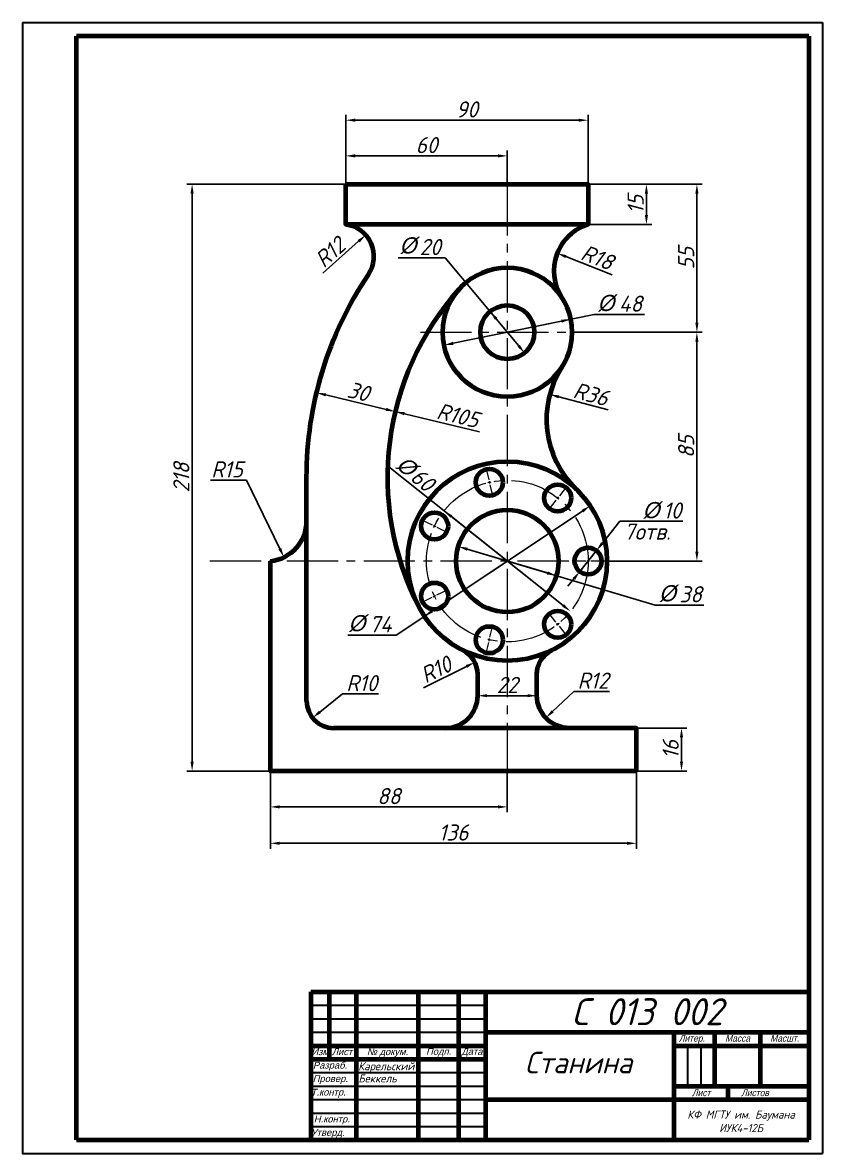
# Model space of a CAD drawing. Header units: millimetres. Extents: x 0 to 297, y 0 to 420.
import ezdxf

# ---------------------------------------------------------------- set-up
doc = ezdxf.new("R2010")
doc.units = ezdxf.units.MM
doc.header["$MEASUREMENT"] = 0
doc.header["$PDMODE"] = 35
doc.header["$PDSIZE"] = 2
doc.linetypes.add('CENTER2', pattern=[28.575, 19.05, -3.175, 3.175, -3.175])
for name, color, linetype, lineweight in [('1', 5, 'Continuous', 20), ('axis', 1, 'CENTER2', 20), ('Обводка', 7, 'Continuous', 100), ('Осевые линии', 10, 'CENTER2', 5), ('Простановка размеров', 5, 'Continuous', 5)]:
    doc.layers.add(name, color=color, linetype=linetype, lineweight=lineweight)
doc.styles.add('ESKDWIN', font='arial.ttf', dxfattribs={"width": 0.9, "oblique": 15, "height": 3.5})
doc.styles.get("Standard").update_dxf_attribs({"font": '', "oblique": 15, "height": 3})
doc.styles.add('гост', font='', dxfattribs={"oblique": 15, "height": 6})
doc.styles.add('стиль1', font='comic.ttf', dxfattribs={"oblique": 15, "height": 6})
doc.styles.get('Standard').set_extended_font_data('GOST type B')
doc.styles.get('гост').set_extended_font_data('GOST type B')
doc.dimstyles.new('гост', dxfattribs={"dimtxt": 6, "dimasz": 3.5, "dimexe": 2, "dimexo": 0, "dimgap": 1, "dimtad": 1, "dimdec": 0, "dimrnd": 0.1, "dimdsep": 46, "dimtxsty": 'гост', "dimcen": -2, "dimaunit": 1, "dimadec": 0, "dimazin": 0, "dimtm": 1e-09, "dimtfac": 1, "dimtdec": 0, "dimtmove": 0, "dimatfit": 3, "dimfxl": 1, "dimtolj": 1, "dimarcsym": 0})
doc.dimstyles.new('Копия гост', dxfattribs={"dimtxt": 6, "dimasz": 3.5, "dimexe": 2, "dimexo": 0, "dimgap": 1, "dimtad": 1, "dimdec": 0, "dimrnd": 0.1, "dimdsep": 46, "dimtxsty": 'гост', "dimcen": -2, "dimaunit": 1, "dimadec": 0, "dimazin": 0, "dimtm": 1e-09, "dimtfac": 1, "dimtdec": 0, "dimtmove": 1, "dimatfit": 3, "dimfxl": 1, "dimtolj": 1, "dimarcsym": 0})
doc.dimstyles.new('Копия(2) гост', dxfattribs={"dimtxt": 6, "dimasz": 3.5, "dimexe": 2, "dimexo": 0, "dimgap": 1, "dimtad": 1, "dimdec": 0, "dimrnd": 0.1, "dimdsep": 46, "dimtxsty": 'гост', "dimcen": -2, "dimaunit": 1, "dimadec": 0, "dimazin": 0, "dimtm": 1e-09, "dimtfac": 1, "dimtdec": 0, "dimtmove": 2, "dimatfit": 3, "dimfxl": 1, "dimtolj": 1, "dimarcsym": 0})
doc.dimstyles.new('Копия(3) гост', dxfattribs={"dimtxt": 6, "dimasz": 3.5, "dimexe": 2, "dimexo": 0, "dimgap": 1, "dimtad": 1, "dimtih": 1, "dimtoh": 1, "dimdec": 0, "dimrnd": 0.1, "dimdsep": 46, "dimtxsty": 'гост', "dimcen": -2, "dimaunit": 1, "dimadec": 0, "dimazin": 0, "dimtm": 1e-09, "dimtfac": 1, "dimtdec": 0, "dimtmove": 1, "dimatfit": 3, "dimfxl": 1, "dimtolj": 1, "dimarcsym": 0})
doc.dimstyles.new('Копия(4) гост', dxfattribs={"dimtxt": 6, "dimasz": 3.5, "dimexe": 2, "dimexo": 0, "dimgap": 1, "dimtad": 1, "dimtoh": 1, "dimdec": 0, "dimrnd": 0.1, "dimdsep": 46, "dimtxsty": 'гост', "dimcen": -2, "dimaunit": 1, "dimadec": 0, "dimazin": 0, "dimtm": 1e-09, "dimtfac": 1, "dimtdec": 0, "dimtmove": 1, "dimatfit": 3, "dimfxl": 1, "dimtolj": 1, "dimarcsym": 0})

# ---------------------------------------------------------------- blocks, each defined once
blk = doc.blocks.new('ramka')
at = {"lineweight": 30}
for p, q in [((0, 420), (297, 420)), ((297, 420), (297, 0))]:
    blk.add_line(p, q, dxfattribs=at)
at = {"lineweight": 100}
for p, q in [((292, 415), (20, 415)), ((20, 5), (20, 415)), ((292, 415), (292, 5))]:
    blk.add_line(p, q, dxfattribs=at)
at = {"layer": '1', "color": 0, "linetype": 'Continuous'}
blk.add_line((292, 60), (107, 60), dxfattribs=at)
at = {"layer": '1', "color": 0, "lineweight": 100}
for p, q in [((107, 60), (292, 60)), ((114, 35), (114, 60)), ((124, 5), (124, 60)), ((147, 5), (147, 60)), ((162, 5), (162, 60)), ((172, 5), (172, 60)), ((172, 45), (292, 45)), ((242, 5), (242, 45)), ((257, 25), (257, 45)), ((274, 25), (274, 45)), ((107, 40), (172, 40)), ((242, 40), (292, 40)), ((107, 35), (172, 35)), ((242, 25), (292, 25)), ((262, 20), (262, 25)), ((262, 20), (262, 25)), ((172, 20), (292, 20)), ((20, 5), (292, 5))]:
    blk.add_line(p, q, dxfattribs=at)
at = {"layer": '1', "color": 0, "linetype": 'Continuous', "lineweight": 100}
blk.add_line((107, 60), (107, 5), dxfattribs=at)
at = {"layer": '1', "color": 0, "lineweight": 30}
for p, q in [((107, 55), (172, 55)), ((107, 50), (172, 50)), ((107, 45), (172, 45)), ((247, 25), (247, 40)), ((252, 25), (252, 40)), ((107, 30), (172, 30)), ((107, 25), (172, 25)), ((107, 20), (172, 20)), ((107, 15), (172, 15)), ((107, 10), (172, 10))]:
    blk.add_line(p, q, dxfattribs=at)
at = {"layer": '1', "color": 0}
blk.add_line((274, 25), (274, 45), dxfattribs=at)
at = {"layer": '1', "color": 0, "lineweight": 30}
blk.add_lwpolyline([(0, 420), (0, 0), (297, 0)], dxfattribs=at)
at = {"layer": 'axis'}
blk.add_line((0, 420), (0, 420), dxfattribs=at)
at = {"layer": '1', "color": 0, "char_height": 2.5, "style": 'ESKDWIN'}
for s, insert, width, attachment_point in [('{\\fArial CE|b0|i0|c204|p34;Литер.}', (243.72, 44), 13.2814, 1), ('{\\fArial CE|b0|i0|c204|p34;Масса}', (265.5, 42.73), 17, 5), ('{\\fArial CE|b0|i0|c204|p34;Масшт.}', (283, 42.73), 18, 5), ('{\\fArial CE|b0|i0|c204|p34;Лист}', (252, 22.5), 20, 5), ('{\\fArial CE|b0|i0|c204|p34;Листов}', (272, 22.5), 20, 5)]:
    blk.add_mtext(s, dxfattribs=dict(at, insert=insert, width=width, attachment_point=attachment_point))
at = {"layer": '1', "color": 0, "char_height": 2.5}
for s, insert, width, attachment_point in [('{\\fArial CE|b0|i0|c204|p34;Изм}', (110.5, 37.73), 6.3066, 5), ('{\\fArial CE|b0|i0|c204|p34;Лист}', (114.85, 39), 9.1528, 1), ('{\\fArial|b0|i0|c204|p34;№ \\fArial CE|b0|i0|c204|p34;докум.}', (135.5, 39), 22.323, 2), ('{\\fArial CE|b0|i0|c204|p34;Подп.}', (154.5, 37.5), 15, 5), ('{\\fArial CE|b0|i0|c204|p34;Дата}', (166.87, 37.5), 7.4659, 5), ('{\\fArial CE|b0|i0|c204|p34;Разраб.}', (107.81, 34), 16.1913, 1), ('{\\fArial CE|b0|i0|c204|p34;Провер.}', (107.72, 29), 16.278, 1), ('{\\fArial CE|b0|i0|c204|p34;Т.контр.}', (107, 24), 17, 1), ('{\\fArial CE|b0|i0|c204|p34;Н.контр.}', (108.14, 14), 15.8614, 1), ('{\\fArial CE|b0|i0|c204|p34;Утверд.}', (107, 9), 17, 1)]:
    blk.add_mtext(s, dxfattribs=dict(at, insert=insert, width=width, attachment_point=attachment_point))
blk = doc.blocks.new('*D2')
at = {"layer": 'Defpoints', "color": 0, "transparency": 16777216}
for p in [(210, 360), (231.65, 360), (210, 345)]:
    blk.add_point(p, dxfattribs=at)
at = {"layer": 'Простановка размеров', "color": 0, "lineweight": -2, "transparency": 16777216}
for p, q in [((210, 360), (233.65, 360)), ((231.65, 348.5), (231.65, 356.5)), ((210, 345), (233.65, 345))]:
    blk.add_line(p, q, dxfattribs=at)
at = {"layer": 'Простановка размеров', "color": 0, "transparency": 16777216}
for points in [[(231.07, 356.5), (232.23, 356.5), (231.65, 360)], [(231.07, 348.5), (232.23, 348.5), (231.65, 345)]]:
    blk.add_solid(points, dxfattribs=at)
at = {"layer": 'Простановка размеров', "color": 0, "transparency": 16777216, "insert": (227.65, 352.5), "char_height": 6, "attachment_point": 5, "rotation": 90, "style": 'гост'}
blk.add_mtext('\\A1;15', dxfattribs=at)
blk = doc.blocks.new('*D3')
at = {"layer": 'Defpoints', "color": 0, "transparency": 16777216}
for p in [(210, 360), (250.4, 360), (204, 305)]:
    blk.add_point(p, dxfattribs=at)
at = {"layer": 'Простановка размеров', "color": 0, "lineweight": -2, "transparency": 16777216}
for p, q in [((210, 360), (252.4, 360)), ((250.4, 308.5), (250.4, 356.5)), ((204, 305), (252.4, 305))]:
    blk.add_line(p, q, dxfattribs=at)
at = {"layer": 'Простановка размеров', "color": 0, "transparency": 16777216}
for points in [[(249.82, 356.5), (250.98, 356.5), (250.4, 360)], [(249.82, 308.5), (250.98, 308.5), (250.4, 305)]]:
    blk.add_solid(points, dxfattribs=at)
at = {"layer": 'Простановка размеров', "color": 0, "transparency": 16777216, "insert": (246.4, 332.5), "char_height": 6, "attachment_point": 5, "rotation": 90, "style": 'гост'}
blk.add_mtext('\\A1;55', dxfattribs=at)
blk = doc.blocks.new('*D4')
at = {"layer": 'Defpoints', "color": 0, "transparency": 16777216}
for p in [(204, 305), (217, 220), (250.4, 220)]:
    blk.add_point(p, dxfattribs=at)
at = {"layer": 'Простановка размеров', "color": 0, "lineweight": -2, "transparency": 16777216}
for p, q in [((204, 305), (252.4, 305)), ((250.4, 301.5), (250.4, 223.5)), ((217, 220), (252.4, 220))]:
    blk.add_line(p, q, dxfattribs=at)
at = {"layer": 'Простановка размеров', "color": 0, "transparency": 16777216}
for points in [[(249.82, 301.5), (250.98, 301.5), (250.4, 305)], [(249.82, 223.5), (250.98, 223.5), (250.4, 220)]]:
    blk.add_solid(points, dxfattribs=at)
at = {"layer": 'Простановка размеров', "color": 0, "transparency": 16777216, "insert": (246.4, 262.5), "char_height": 6, "attachment_point": 5, "rotation": 90, "style": 'гост'}
blk.add_mtext('\\A1;85', dxfattribs=at)
blk = doc.blocks.new('*D5')
at = {"layer": 'Defpoints', "color": 0, "transparency": 16777216}
for p in [(180, 370.5), (120, 360), (180, 360)]:
    blk.add_point(p, dxfattribs=at)
at = {"layer": 'Простановка размеров', "color": 0, "lineweight": -2, "transparency": 16777216}
for p, q in [((120, 360), (120, 372.5)), ((123.5, 370.5), (176.5, 370.5)), ((180, 360), (180, 372.5))]:
    blk.add_line(p, q, dxfattribs=at)
at = {"layer": 'Простановка размеров', "color": 0, "transparency": 16777216}
for points in [[(123.5, 371.09), (123.5, 369.92), (120, 370.5)], [(176.5, 371.09), (176.5, 369.92), (180, 370.5)]]:
    blk.add_solid(points, dxfattribs=at)
at = {"layer": 'Простановка размеров', "color": 0, "transparency": 16777216, "insert": (150, 374.5), "char_height": 6, "attachment_point": 5, "style": 'гост'}
blk.add_mtext('\\A1;60', dxfattribs=at)
blk = doc.blocks.new('*D6')
at = {"layer": 'Defpoints', "color": 0, "transparency": 16777216}
for p in [(210, 383.75), (120, 360), (210, 360)]:
    blk.add_point(p, dxfattribs=at)
at = {"layer": 'Простановка размеров', "color": 0, "lineweight": -2, "transparency": 16777216}
for p, q in [((120, 360), (120, 385.75)), ((123.5, 383.75), (206.5, 383.75)), ((210, 360), (210, 385.75))]:
    blk.add_line(p, q, dxfattribs=at)
at = {"layer": 'Простановка размеров', "color": 0, "transparency": 16777216}
for points in [[(123.5, 384.33), (123.5, 383.17), (120, 383.75)], [(206.5, 384.33), (206.5, 383.17), (210, 383.75)]]:
    blk.add_solid(points, dxfattribs=at)
at = {"layer": 'Простановка размеров', "color": 0, "transparency": 16777216, "insert": (165, 387.75), "char_height": 6, "attachment_point": 5, "style": 'гост'}
blk.add_mtext('\\A1;90', dxfattribs=at)
blk = doc.blocks.new('*D7')
at = {"layer": 'Defpoints', "color": 0, "transparency": 16777216}
for p in [(228, 158), (228, 142), (244.68, 142)]:
    blk.add_point(p, dxfattribs=at)
at = {"layer": 'Простановка размеров', "color": 0, "lineweight": -2, "transparency": 16777216}
for p, q in [((228, 158), (246.68, 158)), ((244.68, 154.5), (244.68, 145.5)), ((228, 142), (246.68, 142))]:
    blk.add_line(p, q, dxfattribs=at)
at = {"layer": 'Простановка размеров', "color": 0, "transparency": 16777216}
for points in [[(244.1, 154.5), (245.27, 154.5), (244.68, 158)], [(244.1, 145.5), (245.27, 145.5), (244.68, 142)]]:
    blk.add_solid(points, dxfattribs=at)
at = {"layer": 'Простановка размеров', "color": 0, "transparency": 16777216, "insert": (240.68, 150), "char_height": 6, "attachment_point": 5, "rotation": 90, "style": 'гост'}
blk.add_mtext('\\A1;16', dxfattribs=at)
blk = doc.blocks.new('*D8')
at = {"layer": 'Defpoints', "color": 0, "transparency": 16777216}
for p in [(92, 142), (180, 142), (180, 128.69)]:
    blk.add_point(p, dxfattribs=at)
at = {"layer": 'Простановка размеров', "color": 0, "lineweight": -2, "transparency": 16777216}
for p, q in [((92, 142), (92, 126.69)), ((180, 142), (180, 126.69)), ((95.5, 128.69), (176.5, 128.69))]:
    blk.add_line(p, q, dxfattribs=at)
at = {"layer": 'Простановка размеров', "color": 0, "transparency": 16777216}
for points in [[(95.5, 129.28), (95.5, 128.11), (92, 128.69)], [(176.5, 129.28), (176.5, 128.11), (180, 128.69)]]:
    blk.add_solid(points, dxfattribs=at)
at = {"layer": 'Простановка размеров', "color": 0, "transparency": 16777216, "insert": (136, 132.69), "char_height": 6, "attachment_point": 5, "style": 'гост'}
blk.add_mtext('\\A1;88', dxfattribs=at)
blk = doc.blocks.new('*D9')
at = {"layer": 'Defpoints', "color": 0, "transparency": 16777216}
for p in [(92, 142), (228, 142), (228, 115.17)]:
    blk.add_point(p, dxfattribs=at)
at = {"layer": 'Простановка размеров', "color": 0, "lineweight": -2, "transparency": 16777216}
for p, q in [((92, 142), (92, 113.17)), ((228, 142), (228, 113.17)), ((95.5, 115.17), (224.5, 115.17))]:
    blk.add_line(p, q, dxfattribs=at)
at = {"layer": 'Простановка размеров', "color": 0, "transparency": 16777216}
for points in [[(95.5, 115.76), (95.5, 114.59), (92, 115.17)], [(224.5, 115.76), (224.5, 114.59), (228, 115.17)]]:
    blk.add_solid(points, dxfattribs=at)
at = {"layer": 'Простановка размеров', "color": 0, "transparency": 16777216, "insert": (160, 119.18), "char_height": 6, "attachment_point": 5, "style": 'гост'}
blk.add_mtext('\\A1;136', dxfattribs=at)
blk = doc.blocks.new('*D10')
at = {"layer": 'Defpoints', "color": 0, "transparency": 16777216}
for p in [(62.94, 360), (120, 360), (92, 142)]:
    blk.add_point(p, dxfattribs=at)
at = {"layer": 'Простановка размеров', "color": 0, "lineweight": -2, "transparency": 16777216}
for p, q in [((120, 360), (60.94, 360)), ((62.94, 145.5), (62.94, 356.5)), ((92, 142), (60.94, 142))]:
    blk.add_line(p, q, dxfattribs=at)
at = {"layer": 'Простановка размеров', "color": 0, "transparency": 16777216}
for points in [[(62.35, 356.5), (63.52, 356.5), (62.94, 360)], [(62.35, 145.5), (63.52, 145.5), (62.94, 142)]]:
    blk.add_solid(points, dxfattribs=at)
at = {"layer": 'Простановка размеров', "color": 0, "transparency": 16777216, "insert": (58.94, 251), "char_height": 6, "attachment_point": 5, "rotation": 90, "style": 'гост'}
blk.add_mtext('\\A1;218', dxfattribs=at)
blk = doc.blocks.new('*D11')
at = {"layer": 'Defpoints', "color": 0, "transparency": 16777216}
for p in [(127.4, 341.1), (118.46, 333.1)]:
    blk.add_point(p, dxfattribs=at)
at = {"layer": 'Простановка размеров', "color": 0, "lineweight": -2, "transparency": 16777216}
blk.add_line((111.52, 326.89), (124.79, 338.77), dxfattribs=at)
at = {"layer": 'Простановка размеров', "color": 0, "transparency": 16777216}
blk.add_solid([(124.4, 339.2), (125.18, 338.33), (127.4, 341.1)], dxfattribs=at)
at = {"layer": 'Простановка размеров', "color": 0, "transparency": 16777216, "insert": (114.19, 334.64), "char_height": 6, "attachment_point": 5, "rotation": 41.8279, "style": 'гост'}
blk.add_mtext('\\A1;R12', dxfattribs=at)
blk = doc.blocks.new('*D12')
at = {"layer": 'Defpoints', "color": 0, "transparency": 16777216}
for p in [(198.51, 334.35), (215.28, 327.79)]:
    blk.add_point(p, dxfattribs=at)
at = {"layer": 'Простановка размеров', "color": 0, "lineweight": -2, "transparency": 16777216}
blk.add_line((218.92, 326.37), (201.77, 333.07), dxfattribs=at)
at = {"layer": 'Простановка размеров', "color": 0, "transparency": 16777216}
blk.add_solid([(201.99, 333.62), (201.56, 332.53), (198.51, 334.35)], dxfattribs=at)
at = {"layer": 'Простановка размеров', "color": 0, "transparency": 16777216, "insert": (213.43, 332.81), "char_height": 6, "attachment_point": 5, "rotation": 338.6382, "style": 'гост'}
blk.add_mtext('\\A1;R18', dxfattribs=at)
blk = doc.blocks.new('*D13')
at = {"layer": 'Defpoints', "color": 0, "transparency": 16777216}
for p in [(195.75, 281.89), (230.55, 272.67)]:
    blk.add_point(p, dxfattribs=at)
at = {"layer": 'Простановка размеров', "color": 0, "lineweight": -2, "transparency": 16777216}
blk.add_line((217.48, 276.13), (199.13, 281), dxfattribs=at)
at = {"layer": 'Простановка размеров', "color": 0, "transparency": 16777216}
blk.add_solid([(199.28, 281.56), (198.98, 280.43), (195.75, 281.89)], dxfattribs=at)
at = {"layer": 'Простановка размеров', "color": 0, "transparency": 16777216, "insert": (211.02, 281.99), "char_height": 6, "attachment_point": 5, "rotation": 345.1585, "style": 'гост'}
blk.add_mtext('\\A1;R36', dxfattribs=at)
blk = doc.blocks.new('*D14')
at = {"layer": 'Defpoints', "color": 0, "transparency": 16777216}
for p in [(167.94, 182.42), (159, 177.95)]:
    blk.add_point(p, dxfattribs=at)
at = {"layer": 'Простановка размеров', "color": 0, "lineweight": -2, "transparency": 16777216}
blk.add_line((148.89, 172.9), (164.81, 180.86), dxfattribs=at)
at = {"layer": 'Простановка размеров', "color": 0, "transparency": 16777216}
blk.add_solid([(164.55, 181.38), (165.07, 180.34), (167.94, 182.42)], dxfattribs=at)
at = {"layer": 'Простановка размеров', "color": 0, "transparency": 16777216, "insert": (153.5, 179.67), "char_height": 6, "attachment_point": 5, "rotation": 26.5573, "style": 'гост'}
blk.add_mtext('\\A1;R10', dxfattribs=at)
blk = doc.blocks.new('*D15')
at = {"layer": 'Defpoints', "color": 0, "transparency": 16777216}
for p in [(138.35, 275.55), (240.47, 251.11)]:
    blk.add_point(p, dxfattribs=at)
at = {"layer": 'Простановка размеров', "color": 0, "lineweight": -2, "transparency": 16777216}
blk.add_line((169.69, 268.05), (141.76, 274.73), dxfattribs=at)
at = {"layer": 'Простановка размеров', "color": 0, "transparency": 16777216}
blk.add_solid([(141.89, 275.3), (141.62, 274.16), (138.35, 275.55)], dxfattribs=at)
at = {"layer": 'Простановка размеров', "color": 0, "transparency": 16777216, "insert": (161.65, 274.08), "char_height": 6, "attachment_point": 5, "rotation": 346.5398, "style": 'гост'}
blk.add_mtext('\\A1;R105', dxfattribs=at)
blk = doc.blocks.new('*D16')
at = {"layer": 'Defpoints', "color": 0, "transparency": 16777216}
for p in [(109.18, 282.53), (109.18, 282.53), (138.35, 275.55)]:
    blk.add_point(p, dxfattribs=at)
at = {"layer": 'Простановка размеров', "color": 0, "lineweight": -2, "transparency": 16777216}
for p, q in [((109.18, 282.53), (109.64, 284.47)), ((134.95, 276.36), (112.58, 281.72)), ((138.35, 275.55), (138.82, 277.49))]:
    blk.add_line(p, q, dxfattribs=at)
at = {"layer": 'Простановка размеров', "color": 0, "transparency": 16777216}
for points in [[(112.72, 282.28), (112.44, 281.15), (109.18, 282.53)], [(135.08, 276.93), (134.81, 275.79), (138.35, 275.55)]]:
    blk.add_solid(points, dxfattribs=at)
at = {"layer": 'Простановка размеров', "color": 0, "transparency": 16777216, "insert": (124.7, 282.93), "char_height": 6, "attachment_point": 5, "rotation": 346.5398, "style": 'гост'}
blk.add_mtext('\\A1;30', dxfattribs=at)
blk = doc.blocks.new('*D17')
at = {"layer": 'Defpoints', "color": 0, "transparency": 16777216}
for p in [(169, 170), (191, 170), (191, 170)]:
    blk.add_point(p, dxfattribs=at)
at = {"layer": 'Простановка размеров', "color": 0, "lineweight": -2, "transparency": 16777216}
for p, q in [((169, 170), (169, 172)), ((172.5, 170), (187.5, 170)), ((191, 170), (191, 172))]:
    blk.add_line(p, q, dxfattribs=at)
at = {"layer": 'Простановка размеров', "color": 0, "transparency": 16777216}
for points in [[(172.5, 170.58), (172.5, 169.42), (169, 170)], [(187.5, 170.58), (187.5, 169.42), (191, 170)]]:
    blk.add_solid(points, dxfattribs=at)
at = {"layer": 'Простановка размеров', "color": 0, "transparency": 16777216, "insert": (180, 174), "char_height": 6, "attachment_point": 5, "style": 'гост'}
blk.add_mtext('\\A1;22', dxfattribs=at)
blk = doc.blocks.new('*D18')
at = {"layer": 'Defpoints', "color": 0, "transparency": 16777216}
for p in [(156.53, 238.69), (203.47, 201.31)]:
    blk.add_point(p, dxfattribs=at)
at = {"layer": 'Простановка размеров', "color": 0, "lineweight": -2, "transparency": 16777216}
blk.add_line((135.97, 255.06), (200.73, 203.49), dxfattribs=at)
at = {"layer": 'Простановка размеров', "color": 0, "transparency": 16777216}
blk.add_solid([(201.09, 203.95), (200.37, 203.04), (203.47, 201.31)], dxfattribs=at)
at = {"layer": 'Простановка размеров', "color": 0, "transparency": 16777216, "insert": (145.68, 252.45), "char_height": 6, "attachment_point": 5, "rotation": 321.4685, "style": 'гост'}
blk.add_mtext('\\A1;  60', dxfattribs=at)
blk = doc.blocks.new('*D19')
at = {"layer": 'Defpoints', "color": 0, "transparency": 16777216}
for p in [(156.53, 238.69), (203.47, 201.31)]:
    blk.add_point(p, dxfattribs=at)
at = {"layer": 'Простановка размеров', "color": 0, "lineweight": -2, "transparency": 16777216}
blk.add_line((159.27, 236.51), (200.73, 203.49), dxfattribs=at)
at = {"layer": 'Простановка размеров', "color": 0, "transparency": 16777216}
for points in [[(159.63, 236.96), (158.91, 236.05), (156.53, 238.69)], [(201.09, 203.95), (200.37, 203.04), (203.47, 201.31)]]:
    blk.add_solid(points, dxfattribs=at)
blk = doc.blocks.new('*D20')
at = {"layer": 'Defpoints', "color": 0, "transparency": 16777216}
for p in [(161.79, 225.42), (198.21, 214.58)]:
    blk.add_point(p, dxfattribs=at)
at = {"layer": 'Простановка размеров', "color": 0, "lineweight": -2, "transparency": 16777216}
for p, q in [((234.92, 203.66), (165.14, 224.42)), ((252.97, 203.66), (234.92, 203.66))]:
    blk.add_line(p, q, dxfattribs=at)
at = {"layer": 'Простановка размеров', "color": 0, "transparency": 16777216}
blk.add_solid([(165.31, 224.98), (164.98, 223.86), (161.79, 225.42)], dxfattribs=at)
at = {"layer": 'Простановка размеров', "color": 0, "transparency": 16777216, "insert": (244.44, 207.67), "char_height": 6, "attachment_point": 5, "style": 'гост'}
blk.add_mtext('\\A1;  38', dxfattribs=at)
blk = doc.blocks.new('*D21')
at = {"layer": 'Defpoints', "color": 0, "transparency": 16777216}
for p in [(161.79, 225.42), (198.21, 214.58)]:
    blk.add_point(p, dxfattribs=at)
at = {"layer": 'Простановка размеров', "color": 0, "lineweight": -2, "transparency": 16777216}
blk.add_line((194.86, 215.58), (165.14, 224.42), dxfattribs=at)
at = {"layer": 'Простановка размеров', "color": 0, "transparency": 16777216}
for points in [[(165.31, 224.98), (164.98, 223.86), (161.79, 225.42)], [(195.02, 216.14), (194.69, 215.02), (198.21, 214.58)]]:
    blk.add_solid(points, dxfattribs=at)
blk = doc.blocks.new('*D22')
at = {"layer": 'Defpoints', "color": 0, "transparency": 16777216}
for p in [(173.6, 312.68), (186.4, 297.32)]:
    blk.add_point(p, dxfattribs=at)
at = {"layer": 'Простановка размеров', "color": 0, "lineweight": -2, "transparency": 16777216}
for p, q in [((139.51, 332.65), (156.96, 332.65)), ((156.96, 332.65), (184.16, 300.01))]:
    blk.add_line(p, q, dxfattribs=at)
at = {"layer": 'Простановка размеров', "color": 0, "transparency": 16777216}
blk.add_solid([(184.61, 300.38), (183.71, 299.63), (186.4, 297.32)], dxfattribs=at)
at = {"layer": 'Простановка размеров', "color": 0, "transparency": 16777216, "insert": (147.73, 336.65), "char_height": 6, "attachment_point": 5, "style": 'гост'}
blk.add_mtext('\\A1;  20', dxfattribs=at)
blk = doc.blocks.new('*D23')
at = {"layer": 'Defpoints', "color": 0, "transparency": 16777216}
for p in [(203.51, 309.82), (156.49, 300.18)]:
    blk.add_point(p, dxfattribs=at)
at = {"layer": 'Простановка размеров', "color": 0, "lineweight": -2, "transparency": 16777216}
for p, q in [((212.29, 311.61), (159.92, 300.89)), ((230.94, 311.61), (212.29, 311.61))]:
    blk.add_line(p, q, dxfattribs=at)
at = {"layer": 'Простановка размеров', "color": 0, "transparency": 16777216}
blk.add_solid([(159.8, 301.46), (160.03, 300.32), (156.49, 300.18)], dxfattribs=at)
at = {"layer": 'Простановка размеров', "color": 0, "transparency": 16777216, "insert": (222.12, 315.61), "char_height": 6, "attachment_point": 5, "style": 'гост'}
blk.add_mtext('\\A1;  48', dxfattribs=at)
blk = doc.blocks.new('*D24')
at = {"layer": 'Defpoints', "color": 0, "transparency": 16777216}
for p in [(203.51, 309.82), (156.49, 300.18)]:
    blk.add_point(p, dxfattribs=at)
at = {"layer": 'Простановка размеров', "color": 0, "lineweight": -2, "transparency": 16777216}
blk.add_line((200.08, 309.11), (159.92, 300.89), dxfattribs=at)
at = {"layer": 'Простановка размеров', "color": 0, "transparency": 16777216}
for points in [[(199.97, 309.68), (200.2, 308.54), (203.51, 309.82)], [(159.8, 301.46), (160.03, 300.32), (156.49, 300.18)]]:
    blk.add_solid(points, dxfattribs=at)
blk = doc.blocks.new('*D25')
at = {"layer": 'Defpoints', "color": 0, "transparency": 16777216}
for p in [(173.6, 312.68), (186.4, 297.32)]:
    blk.add_point(p, dxfattribs=at)
at = {"layer": 'Простановка размеров', "color": 0, "lineweight": -2, "transparency": 16777216}
blk.add_line((184.16, 300.01), (175.84, 309.99), dxfattribs=at)
at = {"layer": 'Простановка размеров', "color": 0, "transparency": 16777216}
for points in [[(176.29, 310.37), (175.39, 309.62), (173.6, 312.68)], [(184.61, 300.38), (183.71, 299.63), (186.4, 297.32)]]:
    blk.add_solid(points, dxfattribs=at)
blk = doc.blocks.new('*D26')
at = {"layer": 'Defpoints', "color": 0, "transparency": 16777216}
for p in [(210.8, 240.51), (149.2, 199.49)]:
    blk.add_point(p, dxfattribs=at)
at = {"layer": 'Простановка размеров', "color": 0, "lineweight": -2, "transparency": 16777216}
for p, q in [((138.76, 192.54), (207.88, 238.57)), ((120.72, 192.54), (138.76, 192.54))]:
    blk.add_line(p, q, dxfattribs=at)
at = {"layer": 'Простановка размеров', "color": 0, "transparency": 16777216}
blk.add_solid([(207.56, 239.05), (208.21, 238.08), (210.8, 240.51)], dxfattribs=at)
at = {"layer": 'Простановка размеров', "color": 0, "transparency": 16777216, "insert": (129.24, 196.54), "char_height": 6, "attachment_point": 5, "style": 'гост'}
blk.add_mtext('\\A1;  74', dxfattribs=at)
blk = doc.blocks.new('*D27')
at = {"layer": 'Defpoints', "color": 0, "transparency": 16777216}
for p in [(210.8, 240.51), (149.2, 199.49)]:
    blk.add_point(p, dxfattribs=at)
at = {"layer": 'Простановка размеров', "color": 0, "lineweight": -2, "transparency": 16777216}
blk.add_line((152.12, 201.43), (207.88, 238.57), dxfattribs=at)
at = {"layer": 'Простановка размеров', "color": 0, "transparency": 16777216}
for points in [[(207.56, 239.05), (208.21, 238.08), (210.8, 240.51)], [(151.79, 201.92), (152.44, 200.95), (149.2, 199.49)]]:
    blk.add_solid(points, dxfattribs=at)
blk = doc.blocks.new('*D28')
at = {"layer": 'Defpoints', "color": 0, "transparency": 16777216}
for p in [(213.12, 223.91), (206.88, 216.09)]:
    blk.add_point(p, dxfattribs=at)
at = {"layer": 'Простановка размеров', "color": 0, "lineweight": -2, "transparency": 16777216}
for p, q in [((221.77, 234.77), (215.3, 226.65)), ((245.18, 234.77), (221.77, 234.77)), ((206.88, 216.09), (213.12, 223.91)), ((204.7, 213.35), (202.52, 210.62))]:
    blk.add_line(p, q, dxfattribs=at)
at = {"layer": 'Простановка размеров', "color": 0, "transparency": 16777216}
for points in [[(214.84, 227.01), (215.75, 226.28), (213.12, 223.91)], [(204.25, 213.72), (205.16, 212.99), (206.88, 216.09)]]:
    blk.add_solid(points, dxfattribs=at)
at = {"layer": 'Простановка размеров', "color": 0, "transparency": 16777216, "insert": (233.97, 238.77), "char_height": 6, "attachment_point": 5, "style": 'гост'}
blk.add_mtext('\\A1;    10   ', dxfattribs=at)
blk = doc.blocks.new('*D29')
at = {"layer": 'Defpoints', "color": 0, "transparency": 16777216}
for p in [(203, 170), (194.28, 161.76)]:
    blk.add_point(p, dxfattribs=at)
at = {"layer": 'Простановка размеров', "color": 0, "lineweight": -2, "transparency": 16777216}
for p, q in [((204.69, 171.6), (196.82, 164.16)), ((217.99, 171.6), (204.69, 171.6))]:
    blk.add_line(p, q, dxfattribs=at)
at = {"layer": 'Простановка размеров', "color": 0, "transparency": 16777216}
blk.add_solid([(196.42, 164.58), (197.22, 163.74), (194.28, 161.76)], dxfattribs=at)
at = {"layer": 'Простановка размеров', "color": 0, "transparency": 16777216, "insert": (211.84, 175.6), "char_height": 6, "attachment_point": 5, "style": 'гост'}
blk.add_mtext('\\A1;R12', dxfattribs=at)
blk = doc.blocks.new('*D30')
at = {"layer": 'Defpoints', "color": 0, "transparency": 16777216}
for p in [(115.47, 168), (107.65, 161.76)]:
    blk.add_point(p, dxfattribs=at)
at = {"layer": 'Простановка размеров', "color": 0, "lineweight": -2, "transparency": 16777216}
for p, q in [((118.79, 170.65), (110.39, 163.94)), ((132.1, 170.65), (118.79, 170.65))]:
    blk.add_line(p, q, dxfattribs=at)
at = {"layer": 'Простановка размеров', "color": 0, "transparency": 16777216}
blk.add_solid([(110.03, 164.4), (110.75, 163.49), (107.65, 161.76)], dxfattribs=at)
at = {"layer": 'Простановка размеров', "color": 0, "transparency": 16777216, "insert": (125.95, 174.65), "char_height": 6, "attachment_point": 5, "style": 'гост'}
blk.add_mtext('\\A1;R10', dxfattribs=at)
blk = doc.blocks.new('*D31')
at = {"layer": 'Defpoints', "color": 0, "transparency": 16777216}
for p in [(90.47, 234.92), (97.05, 221.44)]:
    blk.add_point(p, dxfattribs=at)
at = {"layer": 'Простановка размеров', "color": 0, "lineweight": -2, "transparency": 16777216}
for p, q in [((69.78, 250.05), (83.08, 250.05)), ((83.08, 250.05), (95.51, 224.59))]:
    blk.add_line(p, q, dxfattribs=at)
at = {"layer": 'Простановка размеров', "color": 0, "transparency": 16777216}
blk.add_solid([(96.04, 224.84), (94.99, 224.33), (97.05, 221.44)], dxfattribs=at)
at = {"layer": 'Простановка размеров', "color": 0, "transparency": 16777216, "insert": (75.93, 254.05), "char_height": 6, "attachment_point": 5, "style": 'гост'}
blk.add_mtext('\\A1;R15', dxfattribs=at)
blk = doc.blocks.new('*U33')
at = {"layer": 'Осевые линии', "color": 0, "linetype": 'CENTER2', "transparency": 16777216}
for p, q in [((-5.12, 0), (-1, 0)), ((0, 0.5), (0, 0.76)), ((1, 0), (5.12, 0)), ((0, -0.62), (0, -0.5))]:
    blk.add_line(p, q, dxfattribs=at)
at = {"layer": 'Осевые линии', "color": 0, "linetype": 'Continuous', "transparency": 16777216}
for p, q in [((-0.5, 0), (0.5, 0)), ((0, -0.5), (0, 0.5))]:
    blk.add_line(p, q, dxfattribs=at)
blk = doc.blocks.new('*U34')
at = {"layer": 'Осевые линии', "color": 0, "linetype": 'CENTER2', "transparency": 16777216}
for p, q in [((-5.12, 0), (-1, 0)), ((0, 0.5), (0, 0.62)), ((1, 0), (5.12, 0)), ((0, -0.62), (0, -0.5))]:
    blk.add_line(p, q, dxfattribs=at)
at = {"layer": 'Осевые линии', "color": 0, "linetype": 'Continuous', "transparency": 16777216}
for p, q in [((-0.5, 0), (0.5, 0)), ((0, -0.5), (0, 0.5))]:
    blk.add_line(p, q, dxfattribs=at)
blk = doc.blocks.new('*U35')
at = {"layer": 'Осевые линии', "color": 0, "linetype": 'CENTER2', "transparency": 16777216}
for p, q in [((-5.12, 0), (-1, 0)), ((0, 0.5), (0, 0.62)), ((1, 0), (5.12, 0)), ((0, -0.62), (0, -0.5))]:
    blk.add_line(p, q, dxfattribs=at)
at = {"layer": 'Осевые линии', "color": 0, "linetype": 'Continuous', "transparency": 16777216}
for p, q in [((-0.5, 0), (0.5, 0)), ((0, -0.5), (0, 0.5))]:
    blk.add_line(p, q, dxfattribs=at)
blk = doc.blocks.new('*U36')
at = {"layer": 'Осевые линии', "color": 0, "linetype": 'CENTER2', "transparency": 16777216}
for p, q in [((0, 0.5), (0, 0.62)), ((-5.12, 0), (-1, 0)), ((0, -0.62), (0, -0.5)), ((1, 0), (5.12, 0))]:
    blk.add_line(p, q, dxfattribs=at)
at = {"layer": 'Осевые линии', "color": 0, "linetype": 'Continuous', "transparency": 16777216}
for p, q in [((0, -0.5), (0, 0.5)), ((-0.5, 0), (0.5, 0))]:
    blk.add_line(p, q, dxfattribs=at)
blk = doc.blocks.new('*U37')
at = {"layer": 'Осевые линии', "color": 0, "linetype": 'CENTER2', "transparency": 16777216}
for p, q in [((-5.12, 0), (-1, 0)), ((0, 0.5), (0, 0.62)), ((1, 0), (5.12, 0)), ((0, -0.62), (0, -0.5))]:
    blk.add_line(p, q, dxfattribs=at)
at = {"layer": 'Осевые линии', "color": 0, "linetype": 'Continuous', "transparency": 16777216}
for p, q in [((-0.5, 0), (0.5, 0)), ((0, -0.5), (0, 0.5))]:
    blk.add_line(p, q, dxfattribs=at)
blk = doc.blocks.new('*U38')
at = {"layer": 'Осевые линии', "color": 0, "linetype": 'CENTER2', "transparency": 16777216}
for p, q in [((-5.12, 0), (-1, 0)), ((0, 0.5), (0, 0.62)), ((1, 0), (5.12, 0)), ((0, -0.62), (0, -0.5))]:
    blk.add_line(p, q, dxfattribs=at)
at = {"layer": 'Осевые линии', "color": 0, "linetype": 'Continuous', "transparency": 16777216}
for p, q in [((-0.5, 0), (0.5, 0)), ((0, -0.5), (0, 0.5))]:
    blk.add_line(p, q, dxfattribs=at)
blk = doc.blocks.new('*U39')
at = {"layer": 'Осевые линии', "color": 0, "linetype": 'CENTER2', "transparency": 16777216}
for p, q in [((-5.12, 0), (-1, 0)), ((0, 0.5), (0, 0.62)), ((1, 0), (5.12, 0)), ((0, -0.62), (0, -0.5))]:
    blk.add_line(p, q, dxfattribs=at)
at = {"layer": 'Осевые линии', "color": 0, "linetype": 'Continuous', "transparency": 16777216}
for p, q in [((-0.5, 0), (0.5, 0)), ((0, -0.5), (0, 0.5))]:
    blk.add_line(p, q, dxfattribs=at)

msp = doc.modelspace()

# ---------------------------------------------------------------- linework, layer by layer
at = {"layer": 'Обводка'}
for points in [[(120, 360), (210, 360), (210, 345), (120, 345), (120, 360)], [(228, 142), (92, 142), (92, 220)], [(228, 142), (228, 158), (115.47, 158)]]:
    msp.add_lwpolyline(points, dxfattribs=at)
for points in [[(105.47, 234.92), (105.47, 251.11, -0.149015), (128.42, 326.41, 0.557325), (120, 345, 9.207018)], [(105.47, 168), (105.47, 234.92, -0.162919)], [(157, 158, 0.414214), (169, 170), (169, 177.95, 0.284201), (163.47, 186.9, 4.610493)], [(203, 158, -0.414214), (191, 170), (191, 177.95, -0.284201), (196.53, 186.9, -0.547387)]]:
    msp.add_lwpolyline(points, format="xyb", dxfattribs=at)
for centre, radius in [((180, 305), 24), ((180, 305), 10), ((180, 220), 37), ((173.32, 249.25), 5), ((198.7, 243.45), 5), ((152.97, 233.02), 5), ((180, 220), 19), ((210, 220), 5), ((152.97, 206.98), 5), ((198.7, 196.55), 5), ((173.32, 190.75), 5)]:
    msp.add_circle(centre, radius, dxfattribs=at)
for centre, radius, start, end in [((215.28, 327.79), 18, 107.0519, 212.8642), ((240.47, 251.11), 105, 138.2901, 207.222), ((230.55, 272.67), 36, 147.3964, 226.1797), ((90.47, 234.92), 15, 275.8606, 0), ((115.47, 168), 10, 180, 270)]:
    msp.add_arc(centre, radius, start, end, dxfattribs=at)
at = {"layer": 'Осевые линии'}
for p, q in [((180, 360), (180, 127.54)), ((147.7, 305), (220.18, 305)), ((231.43, 220), (67.99, 220))]:
    msp.add_line(p, q, dxfattribs=at)
msp.add_circle((180, 220), 30, dxfattribs=at)

# ---------------------------------------------------------------- block references
msp.add_blockref('ramka', (0, 0))
msp.add_blockref('ramka', (0, 0))
at = {"layer": 'Осевые линии', "linetype": 'CENTER2'}
for name, p, rotation in [('*U33', (173.32, 249.25), 282.8571428571422), ('*U34', (198.7, 243.45), 231.4285714285706), ('*U39', (152.97, 233.02), 334.2857142857141), ('*U35', (210, 220), 180), ('*U38', (152.97, 206.98), 25.7142857142859), ('*U36', (198.7, 196.55), 128.571428571429), ('*U37', (173.32, 190.75), 77.14285714285703)]:
    msp.add_blockref(name, p, dxfattribs=dict(at, rotation=rotation))

# ---------------------------------------------------------------- texts
at = {"attachment_point": 1, "style": 'гост'}
for s, width, insert, char_height in [('\\pxqc;С 013 002', 117.6629, (173.11, 57.62), 10), ('Карельский', 21.4431, (124.63, 33.87), 3), ('\\pxqc;Станина', 117.6629, (147.58, 37.74), 8), ('Беккель', 21.4431, (124.7, 29.33), 3), ('\\pxqc;КФ МГТУ им. Баумана\\PИУК4-12Б', 47.9201, (242.85, 15.92), 3)]:
    msp.add_mtext_dynamic_manual_height_columns(s, width=width, gutter_width=30, heights=[0], dxfattribs=dict(at, insert=insert, char_height=char_height))
at = {"layer": 'Простановка размеров', "char_height": 6, "attachment_point": 1}
for s, width, insert, style in [('Ø', 23.8355, (139.96, 340.26), 'стиль1'), ('Ø', 23.8355, (213.45, 318.88), 'стиль1'), ('Ø', 23.8355, (230.21, 241.93), 'стиль1'), ('7отв.', 17.6051, (223.28, 233.94), 'гост'), ('Ø', 23.8355, (236.3, 211.05), 'стиль1'), ('Ø', 23.8355, (120.96, 199.93), 'стиль1')]:
    msp.add_mtext_dynamic_manual_height_columns(s, width=width, gutter_width=30, heights=[0], dxfattribs=dict(at, insert=insert, style=style))
at = {"layer": 'Простановка размеров', "insert": (142.02, 259.62), "char_height": 6, "attachment_point": 1, "rotation": 320.9649, "style": 'стиль1'}
msp.add_mtext_dynamic_manual_height_columns('Ø', width=23.8355, gutter_width=30, heights=[0], dxfattribs=at)

# ---------------------------------------------------------------- dimensions: what is measured, and where the dimension line sits
at = {"layer": 'Простановка размеров'}
for base, p1, p2, picture, middle in [((210, 383.75), (120, 360), (210, 360), '*D6', (165, 387.75)), ((180, 370.5), (120, 360), (180, 360), '*D5', (150, 374.5)), ((191, 170), (169, 170), (191, 170), '*D17', (180, 174)), ((180, 128.69), (92, 142), (180, 142), '*D8', (136, 132.69)), ((228, 115.17), (92, 142), (228, 142), '*D9', (160, 119.18))]:
    dim = msp.add_linear_dim(base=base, p1=p1, p2=p2, dimstyle='гост', dxfattribs=at)
    dim.commit()
    dim.dimension.update_dxf_attribs({"geometry": picture, "text_midpoint": middle})
for base, p1, p2, picture, middle in [((62.94, 360), (92, 142), (120, 360), '*D10', (58.94, 251)), ((250.4, 360), (204, 305), (210, 360), '*D3', (246.4, 332.5)), ((231.65, 360), (210, 345), (210, 360), '*D2', (227.65, 352.5)), ((244.68, 142), (228, 158), (228, 142), '*D7', (240.68, 150))]:
    dim = msp.add_linear_dim(base=base, p1=p1, p2=p2, angle=90, dimstyle='гост', dxfattribs=at)
    dim.commit()
    dim.dimension.update_dxf_attribs({"geometry": picture, "text_midpoint": middle})
for p1, p2, text, dimstyle, picture, middle in [((173.6, 312.68), (186.4, 297.32), '  20', 'Копия(3) гост', '*D22', (156.96, 332.65)), ((186.4, 297.32), (173.6, 312.68), ' ', 'Копия(2) гост', '*D25', (159.37, 329.75)), ((203.51, 309.82), (156.49, 300.18), '  48', 'Копия(3) гост', '*D23', (212.29, 311.61)), ((203.51, 309.82), (156.49, 300.18), ' ', 'Копия(2) гост', '*D24', (111.82, 291.04)), ((156.53, 238.69), (203.47, 201.31), '  60', 'Копия гост', '*D18', (143.19, 249.32)), ((149.2, 199.49), (210.8, 240.51), ' ', 'Копия(2) гост', '*D27', (225.41, 250.24)), ((206.88, 216.09), (213.12, 223.91), '    10   ', 'Копия(3) гост', '*D28', (221.77, 234.77)), ((149.2, 199.49), (210.8, 240.51), '  74', 'Копия(3) гост', '*D26', (138.76, 192.54)), ((156.53, 238.69), (203.47, 201.31), ' ', 'Копия(2) гост', '*D19', (214.55, 192.48)), ((198.21, 214.58), (161.79, 225.42), ' ', 'Копия(2) гост', '*D21', (139.72, 231.98)), ((198.21, 214.58), (161.79, 225.42), '  38', 'Копия(3) гост', '*D20', (234.92, 203.66))]:
    dim = msp.add_diameter_dim_2p(p1=p1, p2=p2, text=text, dimstyle=dimstyle, dxfattribs=at)
    dim.commit()
    dim.dimension.update_dxf_attribs({"geometry": picture, "text_midpoint": middle, "dimtype": 163})
for center, mpoint, dimstyle, picture, middle in [((118.46, 333.1), (127.4, 341.1), 'гост', '*D11', (116.85, 331.66)), ((215.28, 327.79), (198.51, 334.35), 'гост', '*D12', (211.98, 329.08)), ((230.55, 272.67), (195.75, 281.89), 'гост', '*D13', (209.99, 278.12)), ((240.47, 251.11), (138.35, 275.55), 'гост', '*D15', (160.72, 270.19)), ((90.47, 234.92), (97.05, 221.44), 'Копия(4) гост', '*D31', (83.08, 250.05)), ((159, 177.95), (167.94, 182.42), 'гост', '*D14', (155.28, 176.1)), ((115.47, 168), (107.65, 161.76), 'Копия(3) гост', '*D30', (118.79, 170.65)), ((203, 170), (194.28, 161.76), 'Копия(3) гост', '*D29', (204.69, 171.6))]:
    dim = msp.add_radius_dim(center=center, mpoint=mpoint, dimstyle=dimstyle, dxfattribs=at)
    dim.commit()
    dim.dimension.update_dxf_attribs({"geometry": picture, "text_midpoint": middle, "dimtype": 164})
dim = msp.add_linear_dim(base=(250.4, 220), p1=(204, 305), p2=(217, 220), angle=90, dimstyle='гост', override={"dimtmove": 1}, dxfattribs=at)
dim.commit()
dim.dimension.update_dxf_attribs({"geometry": '*D4', "text_midpoint": (246.4, 262.5)})
dim = msp.add_aligned_dim(p1=(138.35, 275.55), p2=(109.18, 282.53), distance=0, dimstyle='гост', dxfattribs=at)
dim.commit()
dim.dimension.update_dxf_attribs({"geometry": '*D16', "text_midpoint": (124.7, 282.93)})

doc.saveas('drawing.dxf')
